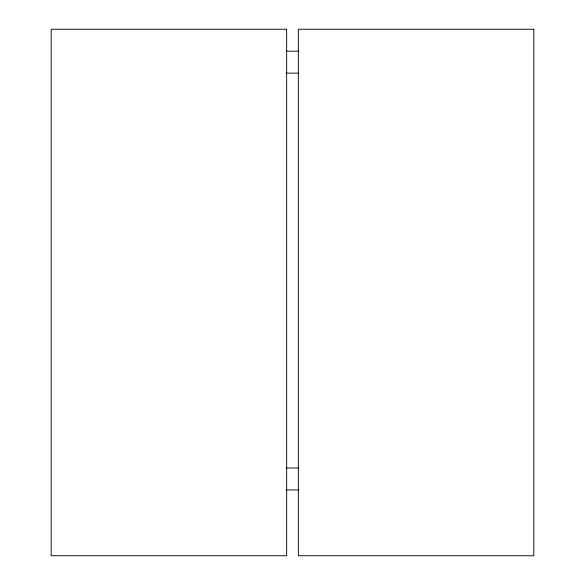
<?xml version="1.0" encoding="UTF-8"?>
<svg xmlns="http://www.w3.org/2000/svg" width="585" height="585" viewBox="0 0 585 585"><rect width="100%" height="100%" fill="white"/><g stroke="black" fill="none" stroke-linecap="round" stroke-linejoin="round"><path stroke-width="0.88" d="M286.102 51.188L298.898 51.188M286.102 73.125L298.898 73.125M286.102 468L298.898 468M286.102 489.937L298.898 489.937M286.65 29.25L51.188 29.25L51.188 555.75L286.65 555.75L286.65 29.25M533.812 29.25L298.35 29.25L298.35 555.75L533.812 555.75L533.812 29.25"/></g></svg>
